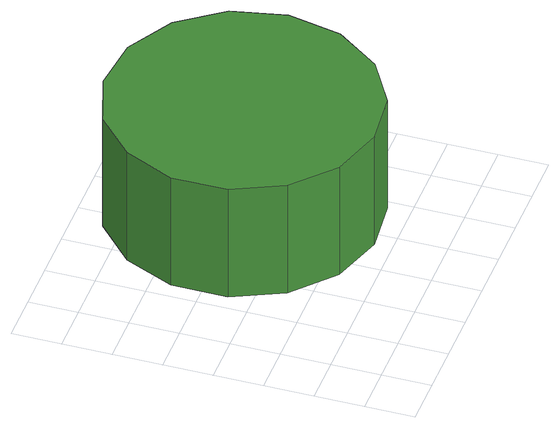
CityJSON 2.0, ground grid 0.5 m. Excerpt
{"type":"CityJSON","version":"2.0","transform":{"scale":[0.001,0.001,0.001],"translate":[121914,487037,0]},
"CityObjects":{
"tree1":{"type":"SolitaryVegetationObject","attributes":{"function":"something"},"geometry":[{"type":"MultiSurface","lod":"1","boundaries":[[[0,1,2,3,4,5,6,7,8,9,10,11,12,13,14]],[[15,16,17,18,19,20,21,22,23,24,25,26,27,28,29]],[[0,29,28,1]],[[1,28,27,2]],[[2,27,26,3]],[[3,26,25,4]],[[4,25,24,5]],[[5,24,23,6]],[[6,23,22,7]],[[7,22,21,8]],[[8,21,20,9]],[[9,20,19,10]],[[10,19,18,11]],[[11,18,17,12]],[[12,17,16,13]],[[13,16,15,14]],[[14,15,29,0]]]}]}
},
"vertices":[
[3347,2027,1469],[3230,2577,1469],[2899,3031,1469],[2413,3312,1469],[1854,3371,1469],[1319,3197,1469],[902,2821,1469],[673,2308,1469],[673,1746,1469],[902,1232,1469],[1319,856,1469],[1854,683,1469],[2413,741,1469],[2899,1022,1469],[3230,1477,1469],[3230,1477,179],[2899,1022,179],[2413,741,179],[1854,683,179],[1319,856,179],[902,1232,179],[673,1746,179],[673,2308,179],[902,2821,179],[1319,3197,179],[1854,3371,179],[2413,3312,179],[2899,3031,179],[3230,2577,179],[3347,2027,179]
]}
